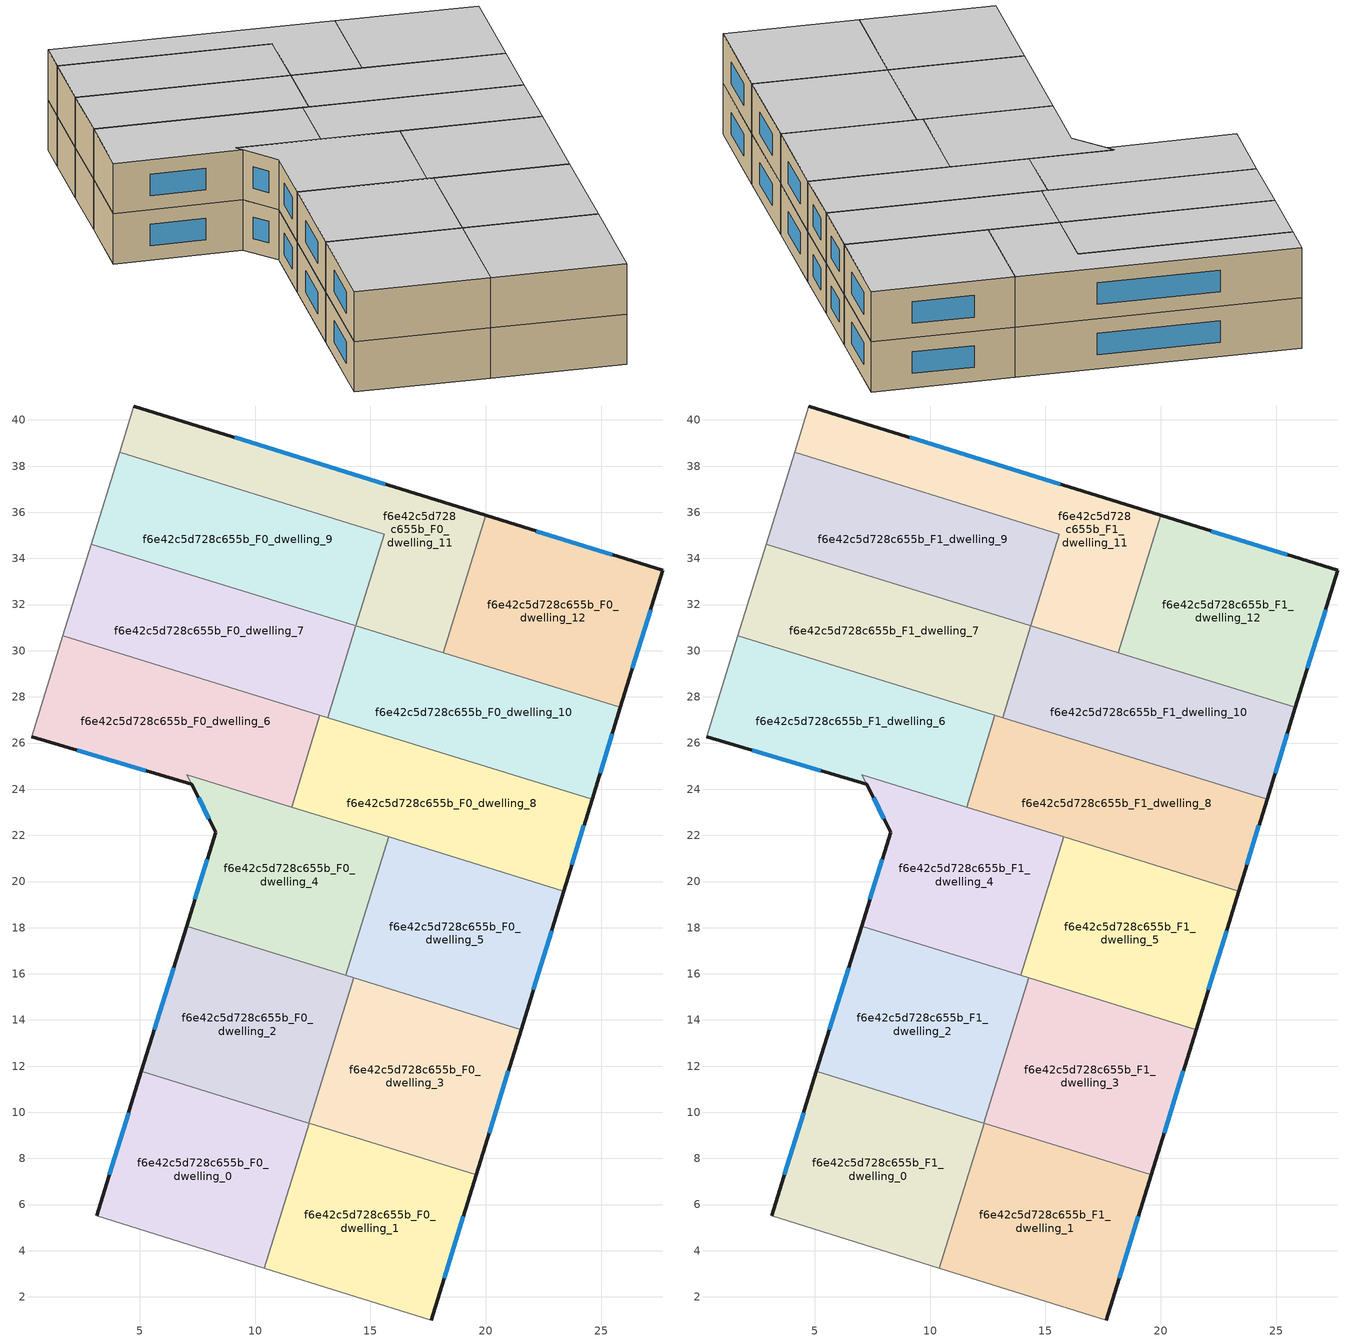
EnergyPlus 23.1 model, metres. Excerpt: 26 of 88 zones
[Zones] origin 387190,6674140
f6e42c5d728c655b_F0_dwelling_0
 floor ground (EU_floor_Construction): 12.34,9.53 10.4,3.25 3.14,5.51 5.08,11.77 z0
 wall outside (EU_wall_Construction): 5.08,11.77 3.14,5.51 z0:3
 wall adiabatic (EU_wall_Construction): 3.14,5.51 10.4,3.25 z0:3
 wall to f6e42c5d728c655b_F0_dwelling_1 (EU_wall_Construction): 10.4,3.25 12.34,9.53 z0:3
 wall to f6e42c5d728c655b_F0_dwelling_2 (EU_wall_Construction): 12.34,9.53 5.08,11.77 z0:3
 window (EU_Window_Construction): 4.52,9.98 3.69,7.3 z0.86:2.14
f6e42c5d728c655b_F0_dwelling_1
 floor ground (EU_floor_Construction): 19.59,7.3 17.64,1 10.4,3.25 12.34,9.53 z0
 wall outside (EU_wall_Construction): 17.64,1 19.59,7.3 z0:3
 wall adiabatic (EU_wall_Construction): 10.4,3.25 17.64,1 z0:3
 wall to f6e42c5d728c655b_F0_dwelling_3 (EU_wall_Construction): 19.59,7.3 12.34,9.53 z0:3
 window (EU_Window_Construction): 18.2,2.8 19.03,5.5 z0.86:2.14
f6e42c5d728c655b_F0_dwelling_10
 floor ground (EU_floor_Construction): 25.83,27.54 24.6,23.56 13.14,27.1 14.37,31.08 z0
 wall outside (EU_wall_Construction): 24.6,23.56 25.83,27.54 z0:3
 wall to f6e42c5d728c655b_F0_dwelling_7 (EU_wall_Construction): 14.37,31.08 13.14,27.1 z0:3
 wall to f6e42c5d728c655b_F0_dwelling_8 (EU_wall_Construction): 13.14,27.1 24.6,23.56 z0:3
 wall to f6e42c5d728c655b_F0_dwelling_12 (EU_wall_Construction): 25.83,27.54 18.17,29.91 z0:3
 wall to f6e42c5d728c655b_F0_dwelling_11 (EU_wall_Construction): 18.17,29.91 14.37,31.08 z0:3
 window (EU_Window_Construction): 24.96,24.7 25.48,26.4 z0.86:2.14
f6e42c5d728c655b_F0_dwelling_11
 floor ground (EU_floor_Construction): 20.01,35.86 18.17,29.91 14.37,31.08 15.6,35.05 4.13,38.59 4.75,40.61 z0
 wall outside (EU_wall_Construction): 20.01,35.86 4.75,40.61 z0:3
 wall to f6e42c5d728c655b_F0_dwelling_9 (EU_wall_Construction): 4.13,38.59 15.6,35.05 14.37,31.08 z0:3
 wall adiabatic (EU_wall_Construction): 4.75,40.61 4.13,38.59 z0:3
 wall to f6e42c5d728c655b_F0_dwelling_12 (EU_wall_Construction): 18.17,29.91 20.01,35.86 z0:3
 window (EU_Window_Construction): 15.65,37.22 9.11,39.25 z0.86:2.14
f6e42c5d728c655b_F0_dwelling_12
 floor ground (EU_floor_Construction): 27.66,33.48 25.83,27.54 18.17,29.91 20.01,35.86 z0
 wall outside (EU_wall_Construction): 25.83,27.54 27.66,33.48 20.01,35.86 z0:3
 window (EU_Window_Construction): 25.48,34.16 22.19,35.18 / 26.36,29.24 27.14,31.78 z0.86:2.14
f6e42c5d728c655b_F0_dwelling_2
 floor ground (EU_floor_Construction): 14.28,15.82 12.34,9.53 5.08,11.77 7.03,18.06 z0
 wall outside (EU_wall_Construction): 7.03,18.06 5.08,11.77 z0:3
 wall to f6e42c5d728c655b_F0_dwelling_3 (EU_wall_Construction): 12.34,9.53 14.28,15.82 z0:3
 wall to f6e42c5d728c655b_F0_dwelling_4 (EU_wall_Construction): 13.93,15.93 7.03,18.06 z0:3
 wall to f6e42c5d728c655b_F0_dwelling_5 (EU_wall_Construction): 14.28,15.82 13.93,15.93 z0:3
 window (EU_Window_Construction): 6.47,16.26 5.64,13.57 z0.86:2.14
f6e42c5d728c655b_F0_dwelling_3
 floor ground (EU_floor_Construction): 21.53,13.58 19.59,7.3 12.34,9.53 14.28,15.82 z0
 wall outside (EU_wall_Construction): 19.59,7.3 21.53,13.58 z0:3
 wall to f6e42c5d728c655b_F0_dwelling_5 (EU_wall_Construction): 21.53,13.58 14.28,15.82 z0:3
 window (EU_Window_Construction): 20.14,9.09 20.97,11.79 z0.86:2.14
f6e42c5d728c655b_F0_dwelling_4
 floor ground (EU_floor_Construction): 15.78,21.93 13.93,15.93 7.03,18.06 8.3,22.13 7.05,24.62 z0
 wall outside (EU_wall_Construction): 7.25,24.22 8.3,22.13 7.03,18.06 z0:3
 wall to f6e42c5d728c655b_F0_dwelling_5 (EU_wall_Construction): 13.93,15.93 15.78,21.93 z0:3
 wall to f6e42c5d728c655b_F0_dwelling_6 (EU_wall_Construction): 11.58,23.23 7.05,24.62 7.25,24.22 z0:3
 wall to f6e42c5d728c655b_F0_dwelling_8 (EU_wall_Construction): 15.78,21.93 11.58,23.23 z0:3
 window (EU_Window_Construction): 7.94,20.97 7.39,19.22 / 7.55,23.62 8,22.73 z0.86:2.14
f6e42c5d728c655b_F0_dwelling_5
 floor ground (EU_floor_Construction): 23.38,19.59 21.53,13.58 13.93,15.93 15.78,21.93 z0
 wall outside (EU_wall_Construction): 21.53,13.58 23.38,19.59 z0:3
 wall to f6e42c5d728c655b_F0_dwelling_8 (EU_wall_Construction): 23.38,19.59 15.78,21.93 z0:3
 window (EU_Window_Construction): 22.06,15.3 22.85,17.87 z0.86:2.14
f6e42c5d728c655b_F0_dwelling_6
 floor ground (EU_floor_Construction): 12.81,27.2 11.58,23.23 7.05,24.62 7.25,24.22 0.33,26.27 1.68,30.64 z0
 wall outside (EU_wall_Construction): 0.33,26.27 7.25,24.22 z0:3
 wall adiabatic (EU_wall_Construction): 1.68,30.64 0.33,26.27 z0:3
 wall to f6e42c5d728c655b_F0_dwelling_8 (EU_wall_Construction): 11.58,23.23 12.81,27.2 z0:3
 wall to f6e42c5d728c655b_F0_dwelling_7 (EU_wall_Construction): 12.81,27.2 1.68,30.64 z0:3
 window (EU_Window_Construction): 2.31,25.68 5.27,24.8 z0.86:2.14
f6e42c5d728c655b_F0_dwelling_7
 floor ground (EU_floor_Construction): 14.37,31.08 13.14,27.1 1.68,30.64 2.91,34.62 z0
 wall to f6e42c5d728c655b_F0_dwelling_9 (EU_wall_Construction): 14.37,31.08 2.91,34.62 z0:3
 wall adiabatic (EU_wall_Construction): 2.91,34.62 1.68,30.64 z0:3
 wall to f6e42c5d728c655b_F0_dwelling_8 (EU_wall_Construction): 12.81,27.2 13.14,27.1 z0:3
f6e42c5d728c655b_F0_dwelling_8
 floor ground (EU_floor_Construction): 24.6,23.56 23.38,19.59 11.58,23.23 12.81,27.2 z0
 wall outside (EU_wall_Construction): 23.38,19.59 24.6,23.56 z0:3
 window (EU_Window_Construction): 23.73,20.72 24.25,22.43 z0.86:2.14
f6e42c5d728c655b_F0_dwelling_9
 floor ground (EU_floor_Construction): 15.6,35.05 14.37,31.08 2.91,34.62 4.13,38.59 z0
 wall adiabatic (EU_wall_Construction): 4.13,38.59 2.91,34.62 z0:3
f6e42c5d728c655b_F1_dwelling_0
 floor to f6e42c5d728c655b_F0_dwelling_0 (EU_floor_Construction): 12.34,9.53 10.4,3.25 3.14,5.51 5.08,11.77 z3
 wall outside (EU_wall_Construction): 5.08,11.77 3.14,5.51 z3:6
 wall adiabatic (EU_wall_Construction): 3.14,5.51 10.4,3.25 z3:6
 wall to f6e42c5d728c655b_F1_dwelling_1 (EU_wall_Construction): 10.4,3.25 12.34,9.53 z3:6
 wall to f6e42c5d728c655b_F1_dwelling_2 (EU_wall_Construction): 12.34,9.53 5.08,11.77 z3:6
 window (EU_Window_Construction): 4.52,9.98 3.69,7.3 z3.86:5.14
 ceiling to f6e42c5d728c655b_F2_dwelling_0 (EU_floor_Construction): 10.4,3.25 12.34,9.53 5.08,11.77 3.14,5.51 z6
f6e42c5d728c655b_F1_dwelling_1
 floor to f6e42c5d728c655b_F0_dwelling_1 (EU_floor_Construction): 19.59,7.3 17.64,1 10.4,3.25 12.34,9.53 z3
 wall outside (EU_wall_Construction): 17.64,1 19.59,7.3 z3:6
 wall adiabatic (EU_wall_Construction): 10.4,3.25 17.64,1 z3:6
 wall to f6e42c5d728c655b_F1_dwelling_3 (EU_wall_Construction): 19.59,7.3 12.34,9.53 z3:6
 window (EU_Window_Construction): 18.2,2.8 19.03,5.5 z3.86:5.14
 ceiling to f6e42c5d728c655b_F2_dwelling_1 (EU_floor_Construction): 17.64,1 19.59,7.3 12.34,9.53 10.4,3.25 z6
f6e42c5d728c655b_F1_dwelling_10
 floor to f6e42c5d728c655b_F0_dwelling_10 (EU_floor_Construction): 25.83,27.54 24.6,23.56 13.14,27.1 14.37,31.08 z3
 wall outside (EU_wall_Construction): 24.6,23.56 25.83,27.54 z3:6
 wall to f6e42c5d728c655b_F1_dwelling_7 (EU_wall_Construction): 14.37,31.08 13.14,27.1 z3:6
 wall to f6e42c5d728c655b_F1_dwelling_8 (EU_wall_Construction): 13.14,27.1 24.6,23.56 z3:6
 wall to f6e42c5d728c655b_F1_dwelling_12 (EU_wall_Construction): 25.83,27.54 18.17,29.91 z3:6
 wall to f6e42c5d728c655b_F1_dwelling_11 (EU_wall_Construction): 18.17,29.91 14.37,31.08 z3:6
 window (EU_Window_Construction): 24.96,24.7 25.48,26.4 z3.86:5.14
 ceiling to f6e42c5d728c655b_F2_dwelling_10 (EU_floor_Construction): 24.6,23.56 25.83,27.54 14.37,31.08 13.14,27.1 z6
f6e42c5d728c655b_F1_dwelling_11
 floor to f6e42c5d728c655b_F0_dwelling_11 (EU_floor_Construction): 20.01,35.86 18.17,29.91 14.37,31.08 15.6,35.05 4.13,38.59 4.75,40.61 z3
 wall outside (EU_wall_Construction): 20.01,35.86 4.75,40.61 z3:6
 wall to f6e42c5d728c655b_F1_dwelling_9 (EU_wall_Construction): 4.13,38.59 15.6,35.05 14.37,31.08 z3:6
 wall adiabatic (EU_wall_Construction): 4.75,40.61 4.13,38.59 z3:6
 wall to f6e42c5d728c655b_F1_dwelling_12 (EU_wall_Construction): 18.17,29.91 20.01,35.86 z3:6
 window (EU_Window_Construction): 15.65,37.22 9.11,39.25 z3.86:5.14
 ceiling to f6e42c5d728c655b_F2_dwelling_11 (EU_floor_Construction): 18.17,29.91 20.01,35.86 4.75,40.61 4.13,38.59 15.6,35.05 14.37,31.08 z6
f6e42c5d728c655b_F1_dwelling_12
 floor to f6e42c5d728c655b_F0_dwelling_12 (EU_floor_Construction): 27.66,33.48 25.83,27.54 18.17,29.91 20.01,35.86 z3
 wall outside (EU_wall_Construction): 25.83,27.54 27.66,33.48 20.01,35.86 z3:6
 window (EU_Window_Construction): 25.48,34.16 22.19,35.18 / 26.36,29.24 27.14,31.78 z3.86:5.14
 ceiling to f6e42c5d728c655b_F2_dwelling_12 (EU_floor_Construction): 25.83,27.54 27.66,33.48 20.01,35.86 18.17,29.91 z6
f6e42c5d728c655b_F1_dwelling_2
 floor to f6e42c5d728c655b_F0_dwelling_2 (EU_floor_Construction): 14.28,15.82 12.34,9.53 5.08,11.77 7.03,18.06 z3
 wall outside (EU_wall_Construction): 7.03,18.06 5.08,11.77 z3:6
 wall to f6e42c5d728c655b_F1_dwelling_3 (EU_wall_Construction): 12.34,9.53 14.28,15.82 z3:6
 wall to f6e42c5d728c655b_F1_dwelling_4 (EU_wall_Construction): 13.93,15.93 7.03,18.06 z3:6
 wall to f6e42c5d728c655b_F1_dwelling_5 (EU_wall_Construction): 14.28,15.82 13.93,15.93 z3:6
 window (EU_Window_Construction): 6.47,16.26 5.64,13.57 z3.86:5.14
 ceiling to f6e42c5d728c655b_F2_dwelling_2 (EU_floor_Construction): 12.34,9.53 14.28,15.82 7.03,18.06 5.08,11.77 z6
f6e42c5d728c655b_F1_dwelling_3
 floor to f6e42c5d728c655b_F0_dwelling_3 (EU_floor_Construction): 21.53,13.58 19.59,7.3 12.34,9.53 14.28,15.82 z3
 wall outside (EU_wall_Construction): 19.59,7.3 21.53,13.58 z3:6
 wall to f6e42c5d728c655b_F1_dwelling_5 (EU_wall_Construction): 21.53,13.58 14.28,15.82 z3:6
 window (EU_Window_Construction): 20.14,9.09 20.97,11.79 z3.86:5.14
 ceiling to f6e42c5d728c655b_F2_dwelling_3 (EU_floor_Construction): 19.59,7.3 21.53,13.58 14.28,15.82 12.34,9.53 z6
f6e42c5d728c655b_F1_dwelling_4
 floor to f6e42c5d728c655b_F0_dwelling_4 (EU_floor_Construction): 15.78,21.93 13.93,15.93 7.03,18.06 8.3,22.13 7.05,24.62 z3
 wall outside (EU_wall_Construction): 7.25,24.22 8.3,22.13 7.03,18.06 z3:6
 wall to f6e42c5d728c655b_F1_dwelling_5 (EU_wall_Construction): 13.93,15.93 15.78,21.93 z3:6
 wall to f6e42c5d728c655b_F1_dwelling_6 (EU_wall_Construction): 11.58,23.23 7.05,24.62 7.25,24.22 z3:6
 wall to f6e42c5d728c655b_F1_dwelling_8 (EU_wall_Construction): 15.78,21.93 11.58,23.23 z3:6
 window (EU_Window_Construction): 7.94,20.97 7.39,19.22 / 7.55,23.62 8,22.73 z3.86:5.14
 ceiling to f6e42c5d728c655b_F2_dwelling_4 (EU_floor_Construction): 13.93,15.93 15.78,21.93 7.05,24.62 8.3,22.13 7.03,18.06 z6
f6e42c5d728c655b_F1_dwelling_5
 floor to f6e42c5d728c655b_F0_dwelling_5 (EU_floor_Construction): 23.38,19.59 21.53,13.58 13.93,15.93 15.78,21.93 z3
 wall outside (EU_wall_Construction): 21.53,13.58 23.38,19.59 z3:6
 wall to f6e42c5d728c655b_F1_dwelling_8 (EU_wall_Construction): 23.38,19.59 15.78,21.93 z3:6
 window (EU_Window_Construction): 22.06,15.3 22.85,17.87 z3.86:5.14
 ceiling to f6e42c5d728c655b_F2_dwelling_5 (EU_floor_Construction): 21.53,13.58 23.38,19.59 15.78,21.93 13.93,15.93 z6
f6e42c5d728c655b_F1_dwelling_6
 floor to f6e42c5d728c655b_F0_dwelling_6 (EU_floor_Construction): 12.81,27.2 11.58,23.23 7.05,24.62 7.25,24.22 0.33,26.27 1.68,30.64 z3
 wall outside (EU_wall_Construction): 0.33,26.27 7.25,24.22 z3:6
 wall adiabatic (EU_wall_Construction): 1.68,30.64 0.33,26.27 z3:6
 wall to f6e42c5d728c655b_F1_dwelling_8 (EU_wall_Construction): 11.58,23.23 12.81,27.2 z3:6
 wall to f6e42c5d728c655b_F1_dwelling_7 (EU_wall_Construction): 12.81,27.2 1.68,30.64 z3:6
 window (EU_Window_Construction): 2.31,25.68 5.27,24.8 z3.86:5.14
 ceiling to f6e42c5d728c655b_F2_dwelling_6 (EU_floor_Construction): 11.58,23.23 12.81,27.2 1.68,30.64 0.33,26.27 7.25,24.22 7.05,24.62 z6
f6e42c5d728c655b_F1_dwelling_7
 floor to f6e42c5d728c655b_F0_dwelling_7 (EU_floor_Construction): 14.37,31.08 13.14,27.1 1.68,30.64 2.91,34.62 z3
 wall to f6e42c5d728c655b_F1_dwelling_9 (EU_wall_Construction): 14.37,31.08 2.91,34.62 z3:6
 wall adiabatic (EU_wall_Construction): 2.91,34.62 1.68,30.64 z3:6
 wall to f6e42c5d728c655b_F1_dwelling_8 (EU_wall_Construction): 12.81,27.2 13.14,27.1 z3:6
 ceiling to f6e42c5d728c655b_F2_dwelling_7 (EU_floor_Construction): 13.14,27.1 14.37,31.08 2.91,34.62 1.68,30.64 z6
f6e42c5d728c655b_F1_dwelling_8
 floor to f6e42c5d728c655b_F0_dwelling_8 (EU_floor_Construction): 24.6,23.56 23.38,19.59 11.58,23.23 12.81,27.2 z3
 wall outside (EU_wall_Construction): 23.38,19.59 24.6,23.56 z3:6
 window (EU_Window_Construction): 23.73,20.72 24.25,22.43 z3.86:5.14
 ceiling to f6e42c5d728c655b_F2_dwelling_8 (EU_floor_Construction): 23.38,19.59 24.6,23.56 12.81,27.2 11.58,23.23 z6
f6e42c5d728c655b_F1_dwelling_9
 floor to f6e42c5d728c655b_F0_dwelling_9 (EU_floor_Construction): 15.6,35.05 14.37,31.08 2.91,34.62 4.13,38.59 z3
 wall adiabatic (EU_wall_Construction): 4.13,38.59 2.91,34.62 z3:6
 ceiling to f6e42c5d728c655b_F2_dwelling_9 (EU_floor_Construction): 14.37,31.08 15.6,35.05 4.13,38.59 2.91,34.62 z6
[Building]
EU S2 Campaign: North Axis=0; Terrain=City; Solar Distribution=FullExterior
[Site:Location]
Helsinki-Vantaa.AP: Latitude=60.317; Longitude=24.963; Time Zone=2; Elevation=54.6
[SizingPeriod:WeatherFileDays]
AnnualSizingPeriod: Begin Month=1; Begin Day of Month=1; End Month=12; End Day of Month=31; Day of Week for Start Day=Monday; Use Weather File Daylight Saving Period=No; Use Weather File Rain and Snow Indicators=No
[MATERIAL]
EU_InternalMass_Material: Roughness=MediumRough; Thickness=0.1; Conductivity=1; Density=1800; Specific Heat=900; Thermal Absorptance=0.9; Solar Absorptance=0.7; Visible Absorptance=0.7
[MATERIAL:NOMASS] Roughness=MediumRough; Thermal Absorptance=0.9; Solar Absorptance=0.7; Visible Absorptance=0.7
Name | Thermal Resistance
EU_wall_NoMass | 1.10183
EU_floor_NoMass | 1.70606
[WINDOWMATERIAL:SIMPLEGLAZINGSYSTEM]
EU_Window_SimpleGlazing: UFactor=3.11035; Solar Heat Gain Coefficient=0.8; Visible Transmittance=0.8
[CONSTRUCTION]
EU_wall_Construction: EU_wall_NoMass
EU_floor_Construction: EU_floor_NoMass
EU_Window_Construction: EU_Window_SimpleGlazing
EU_InternalMass_Construction: EU_InternalMass_Material
[ZONE] Type=1; Multiplier=1; Ceiling Height=autocalculate; Floor Area=autocalculate; Part of Total Floor Area=Yes
Name | Volume
f6e42c5d728c655b_F0_dwelling_0; f6e42c5d728c655b_F1_dwelling_0; f6e42c5d728c655b_F0_dwelling_9; f6e42c5d728c655b_F1_dwelling_9 | 149.762
f6e42c5d728c655b_F0_dwelling_1; f6e42c5d728c655b_F1_dwelling_1; f6e42c5d728c655b_F0_dwelling_5; f6e42c5d728c655b_F1_dwelling_5 | 149.769
f6e42c5d728c655b_F0_dwelling_10; f6e42c5d728c655b_F1_dwelling_10 | 149.785
f6e42c5d728c655b_F0_dwelling_11; f6e42c5d728c655b_F1_dwelling_11; f6e42c5d728c655b_F0_dwelling_2; f6e42c5d728c655b_F1_dwelling_2 | 149.78
f6e42c5d728c655b_F0_dwelling_12; f6e42c5d728c655b_F1_dwelling_12 | 149.767
f6e42c5d728c655b_F0_dwelling_3; f6e42c5d728c655b_F1_dwelling_3 | 149.783
f6e42c5d728c655b_F0_dwelling_4; f6e42c5d728c655b_F1_dwelling_4 | 141.836
f6e42c5d728c655b_F0_dwelling_6; f6e42c5d728c655b_F1_dwelling_6 | 153.322
f6e42c5d728c655b_F0_dwelling_7; f6e42c5d728c655b_F1_dwelling_7 | 149.782
f6e42c5d728c655b_F0_dwelling_8; f6e42c5d728c655b_F1_dwelling_8 | 154.114
[INTERNALMASS] Construction=EU_InternalMass_Construction
Name | Zone or ZoneList | Surface Area
f6e42c5d728c655b_F0_dwelling_0_EU_InternalMass | f6e42c5d728c655b_F0_dwelling_0 | 49.919
f6e42c5d728c655b_F0_dwelling_1_EU_InternalMass | f6e42c5d728c655b_F0_dwelling_1 | 49.921
f6e42c5d728c655b_F0_dwelling_2_EU_InternalMass | f6e42c5d728c655b_F0_dwelling_2 | 49.9257
f6e42c5d728c655b_F0_dwelling_3_EU_InternalMass | f6e42c5d728c655b_F0_dwelling_3 | 49.9256
f6e42c5d728c655b_F0_dwelling_4_EU_InternalMass | f6e42c5d728c655b_F0_dwelling_4 | 47.2847
f6e42c5d728c655b_F0_dwelling_5_EU_InternalMass | f6e42c5d728c655b_F0_dwelling_5 | 49.9211
f6e42c5d728c655b_F0_dwelling_6_EU_InternalMass | f6e42c5d728c655b_F0_dwelling_6 | 51.1054
f6e42c5d728c655b_F0_dwelling_7_EU_InternalMass | f6e42c5d728c655b_F0_dwelling_7 | 49.9261
f6e42c5d728c655b_F0_dwelling_8_EU_InternalMass | f6e42c5d728c655b_F0_dwelling_8 | 51.3722
f6e42c5d728c655b_F0_dwelling_9_EU_InternalMass | f6e42c5d728c655b_F0_dwelling_9 | 49.9198
f6e42c5d728c655b_F0_dwelling_10_EU_InternalMass | f6e42c5d728c655b_F0_dwelling_10 | 49.9269
f6e42c5d728c655b_F0_dwelling_11_EU_InternalMass | f6e42c5d728c655b_F0_dwelling_11 | 49.9264
f6e42c5d728c655b_F0_dwelling_12_EU_InternalMass | f6e42c5d728c655b_F0_dwelling_12 | 49.9222
f6e42c5d728c655b_F1_dwelling_0_EU_InternalMass | f6e42c5d728c655b_F1_dwelling_0 | 49.919
f6e42c5d728c655b_F1_dwelling_1_EU_InternalMass | f6e42c5d728c655b_F1_dwelling_1 | 49.921
f6e42c5d728c655b_F1_dwelling_2_EU_InternalMass | f6e42c5d728c655b_F1_dwelling_2 | 49.9257
f6e42c5d728c655b_F1_dwelling_3_EU_InternalMass | f6e42c5d728c655b_F1_dwelling_3 | 49.9256
f6e42c5d728c655b_F1_dwelling_4_EU_InternalMass | f6e42c5d728c655b_F1_dwelling_4 | 47.2847
f6e42c5d728c655b_F1_dwelling_5_EU_InternalMass | f6e42c5d728c655b_F1_dwelling_5 | 49.9211
f6e42c5d728c655b_F1_dwelling_6_EU_InternalMass | f6e42c5d728c655b_F1_dwelling_6 | 51.1054
f6e42c5d728c655b_F1_dwelling_7_EU_InternalMass | f6e42c5d728c655b_F1_dwelling_7 | 49.9261
f6e42c5d728c655b_F1_dwelling_8_EU_InternalMass | f6e42c5d728c655b_F1_dwelling_8 | 51.3722
f6e42c5d728c655b_F1_dwelling_9_EU_InternalMass | f6e42c5d728c655b_F1_dwelling_9 | 49.9198
f6e42c5d728c655b_F1_dwelling_10_EU_InternalMass | f6e42c5d728c655b_F1_dwelling_10 | 49.9269
f6e42c5d728c655b_F1_dwelling_11_EU_InternalMass | f6e42c5d728c655b_F1_dwelling_11 | 49.9264
f6e42c5d728c655b_F1_dwelling_12_EU_InternalMass | f6e42c5d728c655b_F1_dwelling_12 | 49.9222
[OTHEREQUIPMENT] Fuel Type=Electricity; Design Level Calculation Method=Watts/Area; Power per Zone Floor Area=1; Fraction Latent=0; Fraction Radiant=0; Fraction Lost=0; Carbon Dioxide Generation Rate=0; EndUse Subcategory=EU_Step8_InternalGains
Name | Zone or ZoneList or Space or SpaceList | Schedule
EU_Step8_InternalGain_f6e42c5d728c655b_F0_dwelling_0_f000 | f6e42c5d728c655b_F0_dwelling_0 | EU_Step8_GainSchedule_f6e42c5d728c655b_F0_dwelling_0_f000
EU_Step8_InternalGain_f6e42c5d728c655b_F0_dwelling_1_f000 | f6e42c5d728c655b_F0_dwelling_1 | EU_Step8_GainSchedule_f6e42c5d728c655b_F0_dwelling_1_f000
EU_Step8_InternalGain_f6e42c5d728c655b_F0_dwelling_2_f000 | f6e42c5d728c655b_F0_dwelling_2 | EU_Step8_GainSchedule_f6e42c5d728c655b_F0_dwelling_2_f000
EU_Step8_InternalGain_f6e42c5d728c655b_F0_dwelling_3_f000 | f6e42c5d728c655b_F0_dwelling_3 | EU_Step8_GainSchedule_f6e42c5d728c655b_F0_dwelling_3_f000
EU_Step8_InternalGain_f6e42c5d728c655b_F0_dwelling_4_f000 | f6e42c5d728c655b_F0_dwelling_4 | EU_Step8_GainSchedule_f6e42c5d728c655b_F0_dwelling_4_f000
EU_Step8_InternalGain_f6e42c5d728c655b_F0_dwelling_5_f000 | f6e42c5d728c655b_F0_dwelling_5 | EU_Step8_GainSchedule_f6e42c5d728c655b_F0_dwelling_5_f000
EU_Step8_InternalGain_f6e42c5d728c655b_F0_dwelling_6_f000 | f6e42c5d728c655b_F0_dwelling_6 | EU_Step8_GainSchedule_f6e42c5d728c655b_F0_dwelling_6_f000
EU_Step8_InternalGain_f6e42c5d728c655b_F0_dwelling_7_f000 | f6e42c5d728c655b_F0_dwelling_7 | EU_Step8_GainSchedule_f6e42c5d728c655b_F0_dwelling_7_f000
EU_Step8_InternalGain_f6e42c5d728c655b_F0_dwelling_8_f000 | f6e42c5d728c655b_F0_dwelling_8 | EU_Step8_GainSchedule_f6e42c5d728c655b_F0_dwelling_8_f000
EU_Step8_InternalGain_f6e42c5d728c655b_F0_dwelling_9_f000 | f6e42c5d728c655b_F0_dwelling_9 | EU_Step8_GainSchedule_f6e42c5d728c655b_F0_dwelling_9_f000
EU_Step8_InternalGain_f6e42c5d728c655b_F0_dwelling_10_f000 | f6e42c5d728c655b_F0_dwelling_10 | EU_Step8_GainSchedule_f6e42c5d728c655b_F0_dwelling_10_f000
EU_Step8_InternalGain_f6e42c5d728c655b_F0_dwelling_11_f000 | f6e42c5d728c655b_F0_dwelling_11 | EU_Step8_GainSchedule_f6e42c5d728c655b_F0_dwelling_11_f000
EU_Step8_InternalGain_f6e42c5d728c655b_F0_dwelling_12_f000 | f6e42c5d728c655b_F0_dwelling_12 | EU_Step8_GainSchedule_f6e42c5d728c655b_F0_dwelling_12_f000
EU_Step8_InternalGain_f6e42c5d728c655b_F1_dwelling_0_f000 | f6e42c5d728c655b_F1_dwelling_0 | EU_Step8_GainSchedule_f6e42c5d728c655b_F1_dwelling_0_f000
EU_Step8_InternalGain_f6e42c5d728c655b_F1_dwelling_1_f000 | f6e42c5d728c655b_F1_dwelling_1 | EU_Step8_GainSchedule_f6e42c5d728c655b_F1_dwelling_1_f000
EU_Step8_InternalGain_f6e42c5d728c655b_F1_dwelling_2_f000 | f6e42c5d728c655b_F1_dwelling_2 | EU_Step8_GainSchedule_f6e42c5d728c655b_F1_dwelling_2_f000
EU_Step8_InternalGain_f6e42c5d728c655b_F1_dwelling_3_f000 | f6e42c5d728c655b_F1_dwelling_3 | EU_Step8_GainSchedule_f6e42c5d728c655b_F1_dwelling_3_f000
EU_Step8_InternalGain_f6e42c5d728c655b_F1_dwelling_4_f000 | f6e42c5d728c655b_F1_dwelling_4 | EU_Step8_GainSchedule_f6e42c5d728c655b_F1_dwelling_4_f000
EU_Step8_InternalGain_f6e42c5d728c655b_F1_dwelling_5_f000 | f6e42c5d728c655b_F1_dwelling_5 | EU_Step8_GainSchedule_f6e42c5d728c655b_F1_dwelling_5_f000
EU_Step8_InternalGain_f6e42c5d728c655b_F1_dwelling_6_f000 | f6e42c5d728c655b_F1_dwelling_6 | EU_Step8_GainSchedule_f6e42c5d728c655b_F1_dwelling_6_f000
EU_Step8_InternalGain_f6e42c5d728c655b_F1_dwelling_7_f000 | f6e42c5d728c655b_F1_dwelling_7 | EU_Step8_GainSchedule_f6e42c5d728c655b_F1_dwelling_7_f000
EU_Step8_InternalGain_f6e42c5d728c655b_F1_dwelling_8_f000 | f6e42c5d728c655b_F1_dwelling_8 | EU_Step8_GainSchedule_f6e42c5d728c655b_F1_dwelling_8_f000
EU_Step8_InternalGain_f6e42c5d728c655b_F1_dwelling_9_f000 | f6e42c5d728c655b_F1_dwelling_9 | EU_Step8_GainSchedule_f6e42c5d728c655b_F1_dwelling_9_f000
EU_Step8_InternalGain_f6e42c5d728c655b_F1_dwelling_10_f000 | f6e42c5d728c655b_F1_dwelling_10 | EU_Step8_GainSchedule_f6e42c5d728c655b_F1_dwelling_10_f000
EU_Step8_InternalGain_f6e42c5d728c655b_F1_dwelling_11_f000 | f6e42c5d728c655b_F1_dwelling_11 | EU_Step8_GainSchedule_f6e42c5d728c655b_F1_dwelling_11_f000
EU_Step8_InternalGain_f6e42c5d728c655b_F1_dwelling_12_f000 | f6e42c5d728c655b_F1_dwelling_12 | EU_Step8_GainSchedule_f6e42c5d728c655b_F1_dwelling_12_f000
[ZONEVENTILATION:DESIGNFLOWRATE] Schedule=EU_AlwaysOn; Design Flow Rate Calculation Method=AirChanges/Hour; Air Changes per Hour=0.756316; Ventilation Type=Natural; Fan Pressure Rise=0; Fan Total Efficiency=1; Constant Term Coefficient=1; Temperature Term Coefficient=0; Velocity Term Coefficient=0; Velocity Squared Term Coefficient=0; Minimum Indoor Temperature=-100; Maximum Indoor Temperature=100; Delta Temperature=-100; Minimum Outdoor Temperature=-100; Maximum Outdoor Temperature=100; Maximum Wind Speed=40
Name | Zone or ZoneList or Space or SpaceList
EU_ConstantAir_f6e42c5d728c655b_F0_dwelling_0 | f6e42c5d728c655b_F0_dwelling_0
EU_ConstantAir_f6e42c5d728c655b_F0_dwelling_1 | f6e42c5d728c655b_F0_dwelling_1
EU_ConstantAir_f6e42c5d728c655b_F0_dwelling_2 | f6e42c5d728c655b_F0_dwelling_2
EU_ConstantAir_f6e42c5d728c655b_F0_dwelling_3 | f6e42c5d728c655b_F0_dwelling_3
EU_ConstantAir_f6e42c5d728c655b_F0_dwelling_4 | f6e42c5d728c655b_F0_dwelling_4
EU_ConstantAir_f6e42c5d728c655b_F0_dwelling_5 | f6e42c5d728c655b_F0_dwelling_5
EU_ConstantAir_f6e42c5d728c655b_F0_dwelling_6 | f6e42c5d728c655b_F0_dwelling_6
EU_ConstantAir_f6e42c5d728c655b_F0_dwelling_7 | f6e42c5d728c655b_F0_dwelling_7
EU_ConstantAir_f6e42c5d728c655b_F0_dwelling_8 | f6e42c5d728c655b_F0_dwelling_8
EU_ConstantAir_f6e42c5d728c655b_F0_dwelling_9 | f6e42c5d728c655b_F0_dwelling_9
EU_ConstantAir_f6e42c5d728c655b_F0_dwelling_10 | f6e42c5d728c655b_F0_dwelling_10
EU_ConstantAir_f6e42c5d728c655b_F0_dwelling_11 | f6e42c5d728c655b_F0_dwelling_11
EU_ConstantAir_f6e42c5d728c655b_F0_dwelling_12 | f6e42c5d728c655b_F0_dwelling_12
EU_ConstantAir_f6e42c5d728c655b_F1_dwelling_0 | f6e42c5d728c655b_F1_dwelling_0
EU_ConstantAir_f6e42c5d728c655b_F1_dwelling_1 | f6e42c5d728c655b_F1_dwelling_1
EU_ConstantAir_f6e42c5d728c655b_F1_dwelling_2 | f6e42c5d728c655b_F1_dwelling_2
EU_ConstantAir_f6e42c5d728c655b_F1_dwelling_3 | f6e42c5d728c655b_F1_dwelling_3
EU_ConstantAir_f6e42c5d728c655b_F1_dwelling_4 | f6e42c5d728c655b_F1_dwelling_4
EU_ConstantAir_f6e42c5d728c655b_F1_dwelling_5 | f6e42c5d728c655b_F1_dwelling_5
EU_ConstantAir_f6e42c5d728c655b_F1_dwelling_6 | f6e42c5d728c655b_F1_dwelling_6
EU_ConstantAir_f6e42c5d728c655b_F1_dwelling_7 | f6e42c5d728c655b_F1_dwelling_7
EU_ConstantAir_f6e42c5d728c655b_F1_dwelling_8 | f6e42c5d728c655b_F1_dwelling_8
EU_ConstantAir_f6e42c5d728c655b_F1_dwelling_9 | f6e42c5d728c655b_F1_dwelling_9
EU_ConstantAir_f6e42c5d728c655b_F1_dwelling_10 | f6e42c5d728c655b_F1_dwelling_10
EU_ConstantAir_f6e42c5d728c655b_F1_dwelling_11 | f6e42c5d728c655b_F1_dwelling_11
EU_ConstantAir_f6e42c5d728c655b_F1_dwelling_12 | f6e42c5d728c655b_F1_dwelling_12
[HVACTEMPLATE:THERMOSTAT] Constant Heating Setpoint=20; Constant Cooling Setpoint=50
EU_HeatOnly_f6e42c5d728c655b_F0_dwelling_0; EU_HeatOnly_f6e42c5d728c655b_F0_dwelling_1; EU_HeatOnly_f6e42c5d728c655b_F0_dwelling_2; EU_HeatOnly_f6e42c5d728c655b_F0_dwelling_3; EU_HeatOnly_f6e42c5d728c655b_F0_dwelling_4; EU_HeatOnly_f6e42c5d728c655b_F0_dwelling_5; EU_HeatOnly_f6e42c5d728c655b_F0_dwelling_6; EU_HeatOnly_f6e42c5d728c655b_F0_dwelling_7; EU_HeatOnly_f6e42c5d728c655b_F0_dwelling_8; EU_HeatOnly_f6e42c5d728c655b_F0_dwelling_9; EU_HeatOnly_f6e42c5d728c655b_F0_dwelling_10; EU_HeatOnly_f6e42c5d728c655b_F0_dwelling_11; EU_HeatOnly_f6e42c5d728c655b_F0_dwelling_12; EU_HeatOnly_f6e42c5d728c655b_F1_dwelling_0; EU_HeatOnly_f6e42c5d728c655b_F1_dwelling_1; EU_HeatOnly_f6e42c5d728c655b_F1_dwelling_2; EU_HeatOnly_f6e42c5d728c655b_F1_dwelling_3; EU_HeatOnly_f6e42c5d728c655b_F1_dwelling_4; EU_HeatOnly_f6e42c5d728c655b_F1_dwelling_5; EU_HeatOnly_f6e42c5d728c655b_F1_dwelling_6; EU_HeatOnly_f6e42c5d728c655b_F1_dwelling_7; EU_HeatOnly_f6e42c5d728c655b_F1_dwelling_8; EU_HeatOnly_f6e42c5d728c655b_F1_dwelling_9; EU_HeatOnly_f6e42c5d728c655b_F1_dwelling_10; EU_HeatOnly_f6e42c5d728c655b_F1_dwelling_11; EU_HeatOnly_f6e42c5d728c655b_F1_dwelling_12; EU_HeatOnly_f6e42c5d728c655b_F2_dwelling_0; EU_HeatOnly_f6e42c5d728c655b_F2_dwelling_1; EU_HeatOnly_f6e42c5d728c655b_F2_dwelling_2; EU_HeatOnly_f6e42c5d728c655b_F2_dwelling_3; EU_HeatOnly_f6e42c5d728c655b_F2_dwelling_4; EU_HeatOnly_f6e42c5d728c655b_F2_dwelling_5; EU_HeatOnly_f6e42c5d728c655b_F2_dwelling_6; EU_HeatOnly_f6e42c5d728c655b_F2_dwelling_7; EU_HeatOnly_f6e42c5d728c655b_F2_dwelling_8; EU_HeatOnly_f6e42c5d728c655b_F2_dwelling_9; EU_HeatOnly_f6e42c5d728c655b_F2_dwelling_10; EU_HeatOnly_f6e42c5d728c655b_F2_dwelling_11; EU_HeatOnly_f6e42c5d728c655b_F2_dwelling_12; EU_HeatOnly_f6e42c5d728c655b_F3_dwelling_0; EU_HeatOnly_f6e42c5d728c655b_F3_dwelling_1; EU_HeatOnly_f6e42c5d728c655b_F3_dwelling_2; EU_HeatOnly_f6e42c5d728c655b_F3_dwelling_3; EU_HeatOnly_f6e42c5d728c655b_F3_dwelling_4; EU_HeatOnly_f6e42c5d728c655b_F3_dwelling_5; EU_HeatOnly_f6e42c5d728c655b_F3_dwelling_6; EU_HeatOnly_f6e42c5d728c655b_F3_dwelling_7; EU_HeatOnly_f6e42c5d728c655b_F3_dwelling_8; EU_HeatOnly_f6e42c5d728c655b_F3_dwelling_9; EU_HeatOnly_f6e42c5d728c655b_F3_dwelling_10; EU_HeatOnly_f6e42c5d728c655b_F3_dwelling_11; EU_HeatOnly_f6e42c5d728c655b_F3_dwelling_12; EU_HeatOnly_f6e42c5d728c655b_F4_dwelling_0; EU_HeatOnly_f6e42c5d728c655b_F4_dwelling_1; EU_HeatOnly_f6e42c5d728c655b_F4_dwelling_2; EU_HeatOnly_f6e42c5d728c655b_F4_dwelling_3; EU_HeatOnly_f6e42c5d728c655b_F4_dwelling_4; EU_HeatOnly_f6e42c5d728c655b_F4_dwelling_5; EU_HeatOnly_f6e42c5d728c655b_F4_dwelling_6; EU_HeatOnly_f6e42c5d728c655b_F4_dwelling_7; EU_HeatOnly_f6e42c5d728c655b_F4_dwelling_8; EU_HeatOnly_f6e42c5d728c655b_F4_dwelling_9; EU_HeatOnly_f6e42c5d728c655b_F4_dwelling_10; EU_HeatOnly_f6e42c5d728c655b_F4_dwelling_11; EU_HeatOnly_f6e42c5d728c655b_F5_dwelling_0; EU_HeatOnly_f6e42c5d728c655b_F5_dwelling_1; EU_HeatOnly_f6e42c5d728c655b_F5_dwelling_2; EU_HeatOnly_f6e42c5d728c655b_F5_dwelling_3; EU_HeatOnly_f6e42c5d728c655b_F5_dwelling_4; EU_HeatOnly_f6e42c5d728c655b_F5_dwelling_5; EU_HeatOnly_f6e42c5d728c655b_F5_dwelling_6; EU_HeatOnly_f6e42c5d728c655b_F5_dwelling_7; EU_HeatOnly_f6e42c5d728c655b_F5_dwelling_8; EU_HeatOnly_f6e42c5d728c655b_F5_dwelling_9; EU_HeatOnly_f6e42c5d728c655b_F5_dwelling_10; EU_HeatOnly_f6e42c5d728c655b_F5_dwelling_11; EU_HeatOnly_f6e42c5d728c655b_F6_dwelling_0; EU_HeatOnly_f6e42c5d728c655b_F6_dwelling_1; EU_HeatOnly_f6e42c5d728c655b_F6_dwelling_2; EU_HeatOnly_f6e42c5d728c655b_F6_dwelling_3; EU_HeatOnly_f6e42c5d728c655b_F6_dwelling_4; EU_HeatOnly_f6e42c5d728c655b_F6_dwelling_5; EU_HeatOnly_f6e42c5d728c655b_F6_dwelling_6; EU_HeatOnly_f6e42c5d728c655b_F6_dwelling_7; EU_HeatOnly_f6e42c5d728c655b_F6_dwelling_8; EU_HeatOnly_f6e42c5d728c655b_F6_dwelling_9; EU_HeatOnly_f6e42c5d728c655b_F6_dwelling_10; EU_HeatOnly_f6e42c5d728c655b_F6_dwelling_11
[HVACTEMPLATE:ZONE:IDEALLOADSAIRSYSTEM] System Availability Schedule=EU_AlwaysOn; Maximum Heating Supply Air Temperature=50; Minimum Cooling Supply Air Temperature=13; Maximum Heating Supply Air Humidity Ratio=0.0156; Minimum Cooling Supply Air Humidity Ratio=0.0077; Heating Limit=NoLimit; Cooling Limit=NoLimit; Heating Availability Schedule=EU_AlwaysOn; Cooling Availability Schedule=EU_CoolingOff; Dehumidification Control Type=ConstantSensibleHeatRatio; Cooling Sensible Heat Ratio=0.7; Dehumidification Setpoint=60; Humidification Control Type=None; Humidification Setpoint=30; Outdoor Air Method=None; Outdoor Air Flow Rate per Person=0.00944; Outdoor Air Flow Rate per Zone Floor Area=0; Outdoor Air Flow Rate per Zone=0; Demand Controlled Ventilation Type=None; Outdoor Air Economizer Type=NoEconomizer; Heat Recovery Type=None; Sensible Heat Recovery Effectiveness=0.7; Latent Heat Recovery Effectiveness=0.65
Name | Template Thermostat
f6e42c5d728c655b_F0_dwelling_0 | EU_HeatOnly_f6e42c5d728c655b_F0_dwelling_0
f6e42c5d728c655b_F0_dwelling_1 | EU_HeatOnly_f6e42c5d728c655b_F0_dwelling_1
f6e42c5d728c655b_F0_dwelling_2 | EU_HeatOnly_f6e42c5d728c655b_F0_dwelling_2
f6e42c5d728c655b_F0_dwelling_3 | EU_HeatOnly_f6e42c5d728c655b_F0_dwelling_3
f6e42c5d728c655b_F0_dwelling_4 | EU_HeatOnly_f6e42c5d728c655b_F0_dwelling_4
f6e42c5d728c655b_F0_dwelling_5 | EU_HeatOnly_f6e42c5d728c655b_F0_dwelling_5
f6e42c5d728c655b_F0_dwelling_6 | EU_HeatOnly_f6e42c5d728c655b_F0_dwelling_6
f6e42c5d728c655b_F0_dwelling_7 | EU_HeatOnly_f6e42c5d728c655b_F0_dwelling_7
f6e42c5d728c655b_F0_dwelling_8 | EU_HeatOnly_f6e42c5d728c655b_F0_dwelling_8
f6e42c5d728c655b_F0_dwelling_9 | EU_HeatOnly_f6e42c5d728c655b_F0_dwelling_9
f6e42c5d728c655b_F0_dwelling_10 | EU_HeatOnly_f6e42c5d728c655b_F0_dwelling_10
f6e42c5d728c655b_F0_dwelling_11 | EU_HeatOnly_f6e42c5d728c655b_F0_dwelling_11
f6e42c5d728c655b_F0_dwelling_12 | EU_HeatOnly_f6e42c5d728c655b_F0_dwelling_12
f6e42c5d728c655b_F1_dwelling_0 | EU_HeatOnly_f6e42c5d728c655b_F1_dwelling_0
f6e42c5d728c655b_F1_dwelling_1 | EU_HeatOnly_f6e42c5d728c655b_F1_dwelling_1
f6e42c5d728c655b_F1_dwelling_2 | EU_HeatOnly_f6e42c5d728c655b_F1_dwelling_2
f6e42c5d728c655b_F1_dwelling_3 | EU_HeatOnly_f6e42c5d728c655b_F1_dwelling_3
f6e42c5d728c655b_F1_dwelling_4 | EU_HeatOnly_f6e42c5d728c655b_F1_dwelling_4
f6e42c5d728c655b_F1_dwelling_5 | EU_HeatOnly_f6e42c5d728c655b_F1_dwelling_5
f6e42c5d728c655b_F1_dwelling_6 | EU_HeatOnly_f6e42c5d728c655b_F1_dwelling_6
f6e42c5d728c655b_F1_dwelling_7 | EU_HeatOnly_f6e42c5d728c655b_F1_dwelling_7
f6e42c5d728c655b_F1_dwelling_8 | EU_HeatOnly_f6e42c5d728c655b_F1_dwelling_8
f6e42c5d728c655b_F1_dwelling_9 | EU_HeatOnly_f6e42c5d728c655b_F1_dwelling_9
f6e42c5d728c655b_F1_dwelling_10 | EU_HeatOnly_f6e42c5d728c655b_F1_dwelling_10
f6e42c5d728c655b_F1_dwelling_11 | EU_HeatOnly_f6e42c5d728c655b_F1_dwelling_11
f6e42c5d728c655b_F1_dwelling_12 | EU_HeatOnly_f6e42c5d728c655b_F1_dwelling_12
[SIZING:ZONE] Zone Cooling Design Supply Air Temperature Input Method=SupplyAirTemperature; Zone Cooling Design Supply Air Temperature=13; Zone Heating Design Supply Air Temperature Input Method=SupplyAirTemperature; Zone Heating Design Supply Air Temperature=50; Zone Cooling Design Supply Air Humidity Ratio=0.008; Zone Heating Design Supply Air Humidity Ratio=0.008; Cooling Design Air Flow Method=DesignDay; Cooling Design Air Flow Rate=0; Cooling Minimum Air Flow per Zone Floor Area=0.000762; Cooling Minimum Air Flow=0; Cooling Minimum Air Flow Fraction=0.2; Heating Design Air Flow Method=DesignDay; Heating Design Air Flow Rate=0; Heating Maximum Air Flow per Zone Floor Area=0.002032; Heating Maximum Air Flow=0.141576; Heating Maximum Air Flow Fraction=0.3; Account for Dedicated Outdoor Air System=No; Dedicated Outdoor Air System Control Strategy=NeutralSupplyAir; Dedicated Outdoor Air Low Setpoint Temperature for Design=autosize; Dedicated Outdoor Air High Setpoint Temperature for Design=autosize; Zone Load Sizing Method=Sensible Load Only No Latent Load; Zone Latent Cooling Design Supply Air Humidity Ratio Input Method=HumidityRatioDifference; Zone Cooling Design Supply Air Humidity Ratio Difference=0.005; Zone Latent Heating Design Supply Air Humidity Ratio Input Method=HumidityRatioDifference; Zone Humidification Design Supply Air Humidity Ratio Difference=0.005
f6e42c5d728c655b_F0_dwelling_0; f6e42c5d728c655b_F0_dwelling_1; f6e42c5d728c655b_F0_dwelling_2; f6e42c5d728c655b_F0_dwelling_3; f6e42c5d728c655b_F0_dwelling_4; f6e42c5d728c655b_F0_dwelling_5; f6e42c5d728c655b_F0_dwelling_6; f6e42c5d728c655b_F0_dwelling_7; f6e42c5d728c655b_F0_dwelling_8; f6e42c5d728c655b_F0_dwelling_9; f6e42c5d728c655b_F0_dwelling_10; f6e42c5d728c655b_F0_dwelling_11; f6e42c5d728c655b_F0_dwelling_12; f6e42c5d728c655b_F1_dwelling_0; f6e42c5d728c655b_F1_dwelling_1; f6e42c5d728c655b_F1_dwelling_2; f6e42c5d728c655b_F1_dwelling_3; f6e42c5d728c655b_F1_dwelling_4; f6e42c5d728c655b_F1_dwelling_5; f6e42c5d728c655b_F1_dwelling_6; f6e42c5d728c655b_F1_dwelling_7; f6e42c5d728c655b_F1_dwelling_8; f6e42c5d728c655b_F1_dwelling_9; f6e42c5d728c655b_F1_dwelling_10; f6e42c5d728c655b_F1_dwelling_11; f6e42c5d728c655b_F1_dwelling_12
[SCHEDULE:CONSTANT]
Name | Hourly Value
EU_AlwaysOn | 1
EU_CoolingOff | 0
[SCHEDULE:FILE] Column Number=1; Rows to Skip at Top=0; Number of Hours of Data=8760; Column Separator=Comma; Interpolate to Timestep=No; Minutes per Item=60; Adjust Schedule for Daylight Savings=Yes
Name | File
EU_Step8_GainSchedule_f6e42c5d728c655b_F0_dwelling_0_f000 | ../../schedules/f6e42c5d728c655b/f6e42c5d728c655b_F0_dwelling_0_f000_gain.csv
EU_Step8_GainSchedule_f6e42c5d728c655b_F0_dwelling_1_f000 | ../../schedules/f6e42c5d728c655b/f6e42c5d728c655b_F0_dwelling_1_f000_gain.csv
EU_Step8_GainSchedule_f6e42c5d728c655b_F0_dwelling_2_f000 | ../../schedules/f6e42c5d728c655b/f6e42c5d728c655b_F0_dwelling_2_f000_gain.csv
EU_Step8_GainSchedule_f6e42c5d728c655b_F0_dwelling_3_f000 | ../../schedules/f6e42c5d728c655b/f6e42c5d728c655b_F0_dwelling_3_f000_gain.csv
EU_Step8_GainSchedule_f6e42c5d728c655b_F0_dwelling_4_f000 | ../../schedules/f6e42c5d728c655b/f6e42c5d728c655b_F0_dwelling_4_f000_gain.csv
EU_Step8_GainSchedule_f6e42c5d728c655b_F0_dwelling_5_f000 | ../../schedules/f6e42c5d728c655b/f6e42c5d728c655b_F0_dwelling_5_f000_gain.csv
EU_Step8_GainSchedule_f6e42c5d728c655b_F0_dwelling_6_f000 | ../../schedules/f6e42c5d728c655b/f6e42c5d728c655b_F0_dwelling_6_f000_gain.csv
EU_Step8_GainSchedule_f6e42c5d728c655b_F0_dwelling_7_f000 | ../../schedules/f6e42c5d728c655b/f6e42c5d728c655b_F0_dwelling_7_f000_gain.csv
EU_Step8_GainSchedule_f6e42c5d728c655b_F0_dwelling_8_f000 | ../../schedules/f6e42c5d728c655b/f6e42c5d728c655b_F0_dwelling_8_f000_gain.csv
EU_Step8_GainSchedule_f6e42c5d728c655b_F0_dwelling_9_f000 | ../../schedules/f6e42c5d728c655b/f6e42c5d728c655b_F0_dwelling_9_f000_gain.csv
EU_Step8_GainSchedule_f6e42c5d728c655b_F0_dwelling_10_f000 | ../../schedules/f6e42c5d728c655b/f6e42c5d728c655b_F0_dwelling_10_f000_gain.csv
EU_Step8_GainSchedule_f6e42c5d728c655b_F0_dwelling_11_f000 | ../../schedules/f6e42c5d728c655b/f6e42c5d728c655b_F0_dwelling_11_f000_gain.csv
EU_Step8_GainSchedule_f6e42c5d728c655b_F0_dwelling_12_f000 | ../../schedules/f6e42c5d728c655b/f6e42c5d728c655b_F0_dwelling_12_f000_gain.csv
EU_Step8_GainSchedule_f6e42c5d728c655b_F1_dwelling_0_f000 | ../../schedules/f6e42c5d728c655b/f6e42c5d728c655b_F1_dwelling_0_f000_gain.csv
EU_Step8_GainSchedule_f6e42c5d728c655b_F1_dwelling_1_f000 | ../../schedules/f6e42c5d728c655b/f6e42c5d728c655b_F1_dwelling_1_f000_gain.csv
EU_Step8_GainSchedule_f6e42c5d728c655b_F1_dwelling_2_f000 | ../../schedules/f6e42c5d728c655b/f6e42c5d728c655b_F1_dwelling_2_f000_gain.csv
EU_Step8_GainSchedule_f6e42c5d728c655b_F1_dwelling_3_f000 | ../../schedules/f6e42c5d728c655b/f6e42c5d728c655b_F1_dwelling_3_f000_gain.csv
EU_Step8_GainSchedule_f6e42c5d728c655b_F1_dwelling_4_f000 | ../../schedules/f6e42c5d728c655b/f6e42c5d728c655b_F1_dwelling_4_f000_gain.csv
EU_Step8_GainSchedule_f6e42c5d728c655b_F1_dwelling_5_f000 | ../../schedules/f6e42c5d728c655b/f6e42c5d728c655b_F1_dwelling_5_f000_gain.csv
EU_Step8_GainSchedule_f6e42c5d728c655b_F1_dwelling_6_f000 | ../../schedules/f6e42c5d728c655b/f6e42c5d728c655b_F1_dwelling_6_f000_gain.csv
EU_Step8_GainSchedule_f6e42c5d728c655b_F1_dwelling_7_f000 | ../../schedules/f6e42c5d728c655b/f6e42c5d728c655b_F1_dwelling_7_f000_gain.csv
EU_Step8_GainSchedule_f6e42c5d728c655b_F1_dwelling_8_f000 | ../../schedules/f6e42c5d728c655b/f6e42c5d728c655b_F1_dwelling_8_f000_gain.csv
EU_Step8_GainSchedule_f6e42c5d728c655b_F1_dwelling_9_f000 | ../../schedules/f6e42c5d728c655b/f6e42c5d728c655b_F1_dwelling_9_f000_gain.csv
EU_Step8_GainSchedule_f6e42c5d728c655b_F1_dwelling_10_f000 | ../../schedules/f6e42c5d728c655b/f6e42c5d728c655b_F1_dwelling_10_f000_gain.csv
EU_Step8_GainSchedule_f6e42c5d728c655b_F1_dwelling_11_f000 | ../../schedules/f6e42c5d728c655b/f6e42c5d728c655b_F1_dwelling_11_f000_gain.csv
EU_Step8_GainSchedule_f6e42c5d728c655b_F1_dwelling_12_f000 | ../../schedules/f6e42c5d728c655b/f6e42c5d728c655b_F1_dwelling_12_f000_gain.csv
